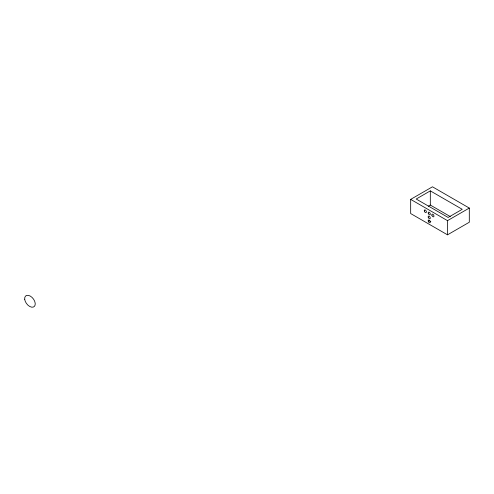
<?xml version="1.0" encoding="UTF-8"?>
<svg xmlns="http://www.w3.org/2000/svg" width="494" height="494" viewBox="0 0 494 494"><rect width="100%" height="100%" fill="white"/><g stroke="black" fill="none" stroke-linecap="round" stroke-linejoin="round"><path stroke-width="0.74" d="M410.668 199.378L432.466 186.8L469.3 208.067L469.3 222.244L447.508 234.829L410.668 213.556L410.668 199.378L447.508 220.645L469.3 208.067M430.317 190.875L416.195 199.026L448.12 217.459L462.242 209.308L430.317 190.875L430.317 205.053L450.269 216.57M428.391 206.165L430.317 205.053M428.168 220.114L430.83 221.652M447.508 220.645L447.508 234.829M424.315 210.932A1.488 0.858 60 0 0 426.063 212.55A1.488 0.858 60 0 0 425.643 210.259A1.488 0.858 60 0 0 424.315 210.932M428.236 221.114A1.488 0.858 60 0 0 429.984 222.732A1.488 0.858 60 0 0 429.564 220.441A1.488 0.858 60 0 0 428.236 221.114M428.205 217.107A1.488 0.858 60 0 0 429.953 218.719A1.488 0.858 60 0 0 429.539 216.434A1.488 0.858 60 0 0 428.205 217.107M431.886 215.186A1.488 0.858 60 0 0 433.633 216.798A1.488 0.858 60 0 0 433.213 214.507A1.488 0.858 60 0 0 431.886 215.186M428.224 213.155A1.488 0.858 60 0 0 429.971 214.767A1.488 0.858 60 0 0 429.558 212.482A1.488 0.858 60 0 0 428.224 213.155M24.7 299.222A6.817 4.143 52.6 0 0 33.117 307.132A6.817 4.143 52.6 0 0 32.048 297.407A6.817 4.143 52.6 0 0 24.7 299.222"/></g></svg>
